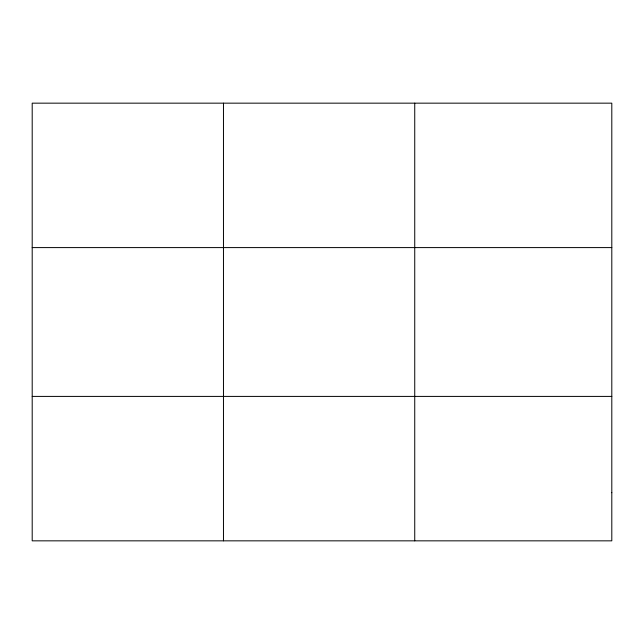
<?xml version="1.0" encoding="UTF-8"?>
<svg xmlns="http://www.w3.org/2000/svg" width="644" height="644" viewBox="0 0 644 644"><rect width="100%" height="100%" fill="white"/><g stroke="black" fill="none" stroke-linecap="round" stroke-linejoin="round"><path stroke-width="0.97" d="M223.468 103.161L223.468 540.839M414.736 103.161L414.736 540.839M32.2 247.594L611.8 247.594M32.2 396.406L611.8 396.406M611.8 492.7L611.8 540.839L32.2 540.839L32.2 103.161L611.8 103.161L611.8 492.7"/></g></svg>
